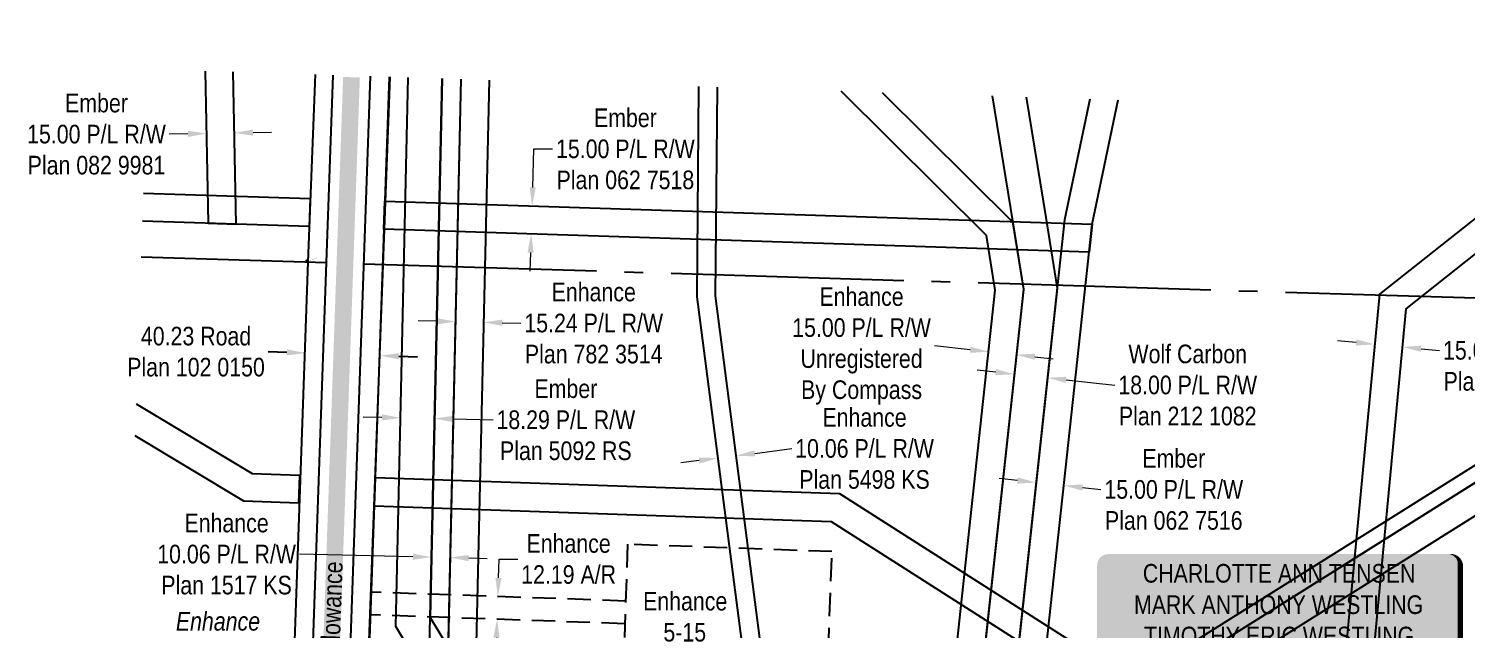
# Model space of a CAD drawing. Extents: x 337432 to 345408, y 5808486 to 5816348.
# Drawn here: x 337566 to 338337, y 5812627 to 5812949 of the extents above; entities that cross this region are included whole.
import ezdxf
from ezdxf.enums import TextEntityAlignment as Align

# ---------------------------------------------------------------- set-up
doc = ezdxf.new("R2010")
doc.units = 0
doc.header["$LTSCALE"] = 5
doc.header["$PDSIZE"] = 0.5
doc.linetypes.add('foc-ACCESSROAD', pattern=[3.75, 2.5, -1.25])
doc.linetypes.add('foc-QUARTERLINE', pattern=[33, 25, -3, 2, -3])
doc.layers.get('Defpoints').update_dxf_attribs({"color": 9})
for name, color, linetype in [('AS-OWNER', 7, 'Continuous'), ('AS-POWER', 104, 'foc-POWER'), ('AS-RESIDENCE', 14, 'Continuous'), ('AS-ROADS', 254, 'Continuous'), ('C-AR', 13, 'foc-ACCESSROAD'), ('C-RW', 13, 'Continuous'), ('C-WS', 13, 'foc-ACCESSROAD'), ('F-RW', 190, 'Continuous'), ('L-ROAD-T', 7, 'Continuous'), ('L-SEC', 7, 'Continuous'), ('L-SECQ', 8, 'foc-QUARTERLINE'), ('L-TITLEDB', 4, 'Continuous'), ('L-TITLEDB-T', 4, 'Continuous')]:
    doc.layers.add(name, color=color, linetype=linetype)
for name, color, linetype, lineweight in [('C-AR-T', 13, 'Continuous', 9), ('C-FLOWLINE-T', 13, 'Continuous', 9), ('C-RW-T', 13, 'Continuous', 9), ('C-WS-T', 13, 'Continuous', 9), ('F-RW-T', 190, 'Continuous', 9)]:
    doc.layers.add(name, color=color, linetype=linetype, lineweight=lineweight)
for name, color, linetype, plot in [('Z-DESCRIPTION-1409-18', 21, 'Continuous', False), ('Z-ELEVATION-1409-18', 21, 'Continuous', False), ('Z-MSPOINT-1409-18', 21, 'Continuous', False), ('Z-POINTNUMBER-1409-18', 21, 'Continuous', False)]:
    doc.layers.add(name, color=color, linetype=linetype, plot=plot)
doc.styles.add('80', font='', dxfattribs={"height": 10})
doc.styles.add('80CG', font='', dxfattribs={"height": 10})
doc.styles.add('80L', font='', dxfattribs={"height": 10})
doc.styles.add('DESCRIPTION', font='', dxfattribs={"height": 2.5})
doc.styles.add('ELEVATION', font='', dxfattribs={"height": 2.5})
doc.styles.add('foc-LtypeFont', font='', dxfattribs={"height": 7.35})
doc.styles.add('POINTNUMBER', font='', dxfattribs={"height": 2.5})
doc.styles.get('80').set_extended_font_data('Arial Narrow')
doc.styles.get('80CG').set_extended_font_data('Arial Narrow')
doc.styles.get('80L').set_extended_font_data('Arial Narrow')
doc.styles.get('DESCRIPTION').set_extended_font_data('Arial Narrow')
doc.styles.get('ELEVATION').set_extended_font_data('Arial Narrow')
doc.styles.get('foc-LtypeFont').set_extended_font_data('Arial Narrow')
doc.styles.get('POINTNUMBER').set_extended_font_data('Arial Narrow')
doc.linetypes.add('foc-POWER', pattern='A,6,-1,["P",foc-LtypeFont,S=0.2,R=0,X=-0.625,Y=-0.75],-1.24,4', length=12.24)
doc.linetypes.add('foc-POWER-NOLINE', pattern='A,0,-4,["P",foc-LtypeFont,S=0.2,R=0,X=-0.625,Y=-0.75],-8.24', length=12.24)
doc.dimstyles.new('Compass 5 000', dxfattribs={"dimscale": 5, "dimtxt": 9, "dimasz": 2, "dimexe": 0.2, "dimexo": 0.0625, "dimgap": 0.5, "dimtad": 0, "dimtih": 1, "dimtoh": 1, "dimzin": 0, "dimdsep": 46, "dimtxsty": '80CG', "dimcen": 0.1, "dimse1": 1, "dimse2": 1, "dimclrd": 256, "dimclrt": 256, "dimaunit": 1, "dimadec": 4, "dimazin": 0, "dimtfac": 0.06, "dimtofl": 0, "dimtmove": 0, "dimatfit": 1, "dimfxl": 0.2, "dimtolj": 1, "dimtzin": 0, "dimlwd": -1, "dimarcsym": 0})

# ---------------------------------------------------------------- blocks, each defined once
blk = doc.blocks.new('*D65')
at = {"layer": 'C-AR-T', "transparency": 16777216}
for p, q in [((337818.02, 5812653.86), (337818.37, 5812663.98)), ((337818.37, 5812663.98), (337828.37, 5812663.98)), ((337816.89, 5812621.69), (337816.54, 5812611.7))]:
    blk.add_line(p, q, dxfattribs=at)
for points in [[(337816.35, 5812653.92), (337819.68, 5812653.81), (337817.67, 5812643.87)], [(337815.22, 5812621.75), (337818.55, 5812621.64), (337817.24, 5812631.69)]]:
    blk.add_solid(points, dxfattribs=at)
at = {"layer": 'Defpoints', "color": 0, "transparency": 16777216}
for p in [(337828.56, 5812643.49), (337817.24, 5812631.69), (337828.13, 5812631.31)]:
    blk.add_point(p, dxfattribs=at)
at = {"layer": 'C-AR-T', "transparency": 16777216, "insert": (337855.65, 5812663.98), "char_height": 10, "attachment_point": 5, "style": '80CG'}
blk.add_mtext('\\A1;Enhance\\P12.19 A/R', dxfattribs=at)
blk = doc.blocks.new('*D89')
at = {"layer": 'C-FLOWLINE-T', "transparency": 16777216}
for p, q in [((338084.94, 5812764.37), (338075, 5812765.45)), ((338122.72, 5812760.28), (338148.96, 5812757.44))]:
    blk.add_line(p, q, dxfattribs=at)
for points in [[(338085.12, 5812766.03), (338084.76, 5812762.71), (338094.88, 5812763.3)], [(338122.9, 5812761.94), (338122.54, 5812758.63), (338112.77, 5812761.36)]]:
    blk.add_solid(points, dxfattribs=at)
at = {"layer": 'Defpoints', "color": 0, "transparency": 16777216}
for p in [(338096.13, 5812774.89), (338114.03, 5812772.95), (338094.88, 5812763.3)]:
    blk.add_point(p, dxfattribs=at)
at = {"layer": 'C-FLOWLINE-T', "transparency": 16777216, "insert": (338188.05, 5812757.44), "char_height": 10, "attachment_point": 5, "style": '80CG'}
blk.add_mtext('\\A1;Wolf Carbon\\P18.00 P/L R/W\\PPlan 212 1082', dxfattribs=at)
blk = doc.blocks.new('*D108')
at = {"layer": 'C-RW-T', "transparency": 16777216}
for p, q in [((337772.03, 5812665.26), (337711.1, 5812666.63)), ((337801.99, 5812664.58), (337811.99, 5812664.36))]:
    blk.add_line(p, q, dxfattribs=at)
for points in [[(337772.07, 5812666.92), (337771.99, 5812663.59), (337782.03, 5812665.03)], [(337802.03, 5812666.25), (337801.96, 5812662.91), (337792, 5812664.81)]]:
    blk.add_solid(points, dxfattribs=at)
at = {"layer": 'Defpoints', "color": 0, "transparency": 16777216}
for p in [(337782.26, 5812675.25), (337792.23, 5812675.03), (337792, 5812664.81)]:
    blk.add_point(p, dxfattribs=at)
at = {"layer": 'C-RW-T', "transparency": 16777216, "insert": (337672.01, 5812666.63), "char_height": 10, "attachment_point": 5, "style": '80CG'}
blk.add_mtext('\\A1;Enhance\\P10.06 P/L R/W\\PPlan 1517 KS', dxfattribs=at)
blk = doc.blocks.new('*D109')
at = {"layer": 'C-RW-T', "transparency": 16777216}
for p, q in [((337784.88, 5812791.72), (337774.88, 5812791.94)), ((337820.05, 5812790.93), (337830.04, 5812790.71))]:
    blk.add_line(p, q, dxfattribs=at)
for points in [[(337784.92, 5812793.39), (337784.84, 5812790.05), (337794.88, 5812791.5)], [(337820.08, 5812792.6), (337820.01, 5812789.27), (337810.05, 5812791.16)]]:
    blk.add_solid(points, dxfattribs=at)
at = {"layer": 'Defpoints', "color": 0, "transparency": 16777216}
for p in [(337795.03, 5812798.35), (337810.2, 5812798.01), (337810.05, 5812791.16)]:
    blk.add_point(p, dxfattribs=at)
at = {"layer": 'C-RW-T', "transparency": 16777216, "insert": (337869.13, 5812790.71), "char_height": 10, "attachment_point": 5, "style": '80CG'}
blk.add_mtext('\\A1;Enhance\\P15.24 P/L R/W\\PPlan 782 3514', dxfattribs=at)
blk = doc.blocks.new('*D110')
at = {"layer": 'C-RW-T', "transparency": 16777216}
for p, q in [((337955.58, 5812720.79), (337975.45, 5812723.36)), ((337925.77, 5812716.94), (337915.85, 5812715.66))]:
    blk.add_line(p, q, dxfattribs=at)
for points in [[(337955.36, 5812722.45), (337955.79, 5812719.14), (337945.66, 5812719.51)], [(337925.56, 5812718.59), (337925.98, 5812715.29), (337935.69, 5812718.22)]]:
    blk.add_solid(points, dxfattribs=at)
at = {"layer": 'Defpoints', "color": 0, "transparency": 16777216}
for p in [(337932.09, 5812746.08), (337942.06, 5812747.37), (337945.66, 5812719.51)]:
    blk.add_point(p, dxfattribs=at)
at = {"layer": 'C-RW-T', "transparency": 16777216, "insert": (338014.53, 5812723.36), "char_height": 10, "attachment_point": 5, "style": '80CG'}
blk.add_mtext('\\A1;Enhance\\P10.06 P/L R/W\\PPlan 5498 KS', dxfattribs=at)
blk = doc.blocks.new('*D115')
at = {"layer": 'C-RW-T', "transparency": 16777216}
for p, q in [((337957.84, 5812590.29), (337974.01, 5812592.45)), ((337928.05, 5812586.31), (337918.14, 5812584.99))]:
    blk.add_line(p, q, dxfattribs=at)
for points in [[(337957.62, 5812591.94), (337958.06, 5812588.64), (337947.93, 5812588.97)], [(337927.83, 5812587.97), (337928.27, 5812584.66), (337937.97, 5812587.64)]]:
    blk.add_solid(points, dxfattribs=at)
at = {"layer": 'Defpoints', "color": 0, "transparency": 16777216}
for p in [(337937.97, 5812587.64), (337952.07, 5812557.96), (337942.1, 5812556.63)]:
    blk.add_point(p, dxfattribs=at)
at = {"layer": 'C-RW-T', "transparency": 16777216, "insert": (338013.1, 5812592.45), "char_height": 10, "attachment_point": 5, "style": '80CG', "bg_fill": 3, "box_fill_scale": 1.1, "bg_fill_color": 256, "bg_fill_true_color": 13158600, "bg_fill_transparency": 0}
blk.add_mtext('\\A1;Enhance\\P10.00 P/L R/W\\PPlan 962 2026', dxfattribs=at)
blk = doc.blocks.new('*D155')
at = {"layer": 'C-RW-T', "transparency": 16777216}
for p, q in [((338071.22, 5812776.41), (338052.01, 5812778.49)), ((338105.95, 5812772.65), (338115.89, 5812771.58))]:
    blk.add_line(p, q, dxfattribs=at)
for points in [[(338071.4, 5812778.07), (338071.04, 5812774.76), (338081.16, 5812775.34)], [(338106.13, 5812774.31), (338105.77, 5812771), (338096.01, 5812773.73)]]:
    blk.add_solid(points, dxfattribs=at)
at = {"layer": 'Defpoints', "color": 0, "transparency": 16777216}
for p in [(338081.16, 5812775.34), (338080.48, 5812769.05), (338095.33, 5812767.45)]:
    blk.add_point(p, dxfattribs=at)
at = {"layer": 'C-RW-T', "transparency": 16777216, "insert": (338012.93, 5812778.49), "char_height": 10, "attachment_point": 5, "style": '80CG'}
blk.add_mtext('\\A1;Enhance \\P15.00 P/L R/W\\PUnregistered \\PBy Compass', dxfattribs=at)
blk = doc.blocks.new('*D191')
at = {"layer": 'Defpoints', "color": 0, "transparency": 16777216}
for p in [(337765.64, 5812749.41), (337783.84, 5812749.01), (337783.63, 5812739.47)]:
    blk.add_point(p, dxfattribs=at)
at = {"layer": 'F-RW-T', "transparency": 16777216}
for p, q in [((337755.43, 5812740.08), (337745.43, 5812740.3)), ((337793.63, 5812739.25), (337815.07, 5812738.78))]:
    blk.add_line(p, q, dxfattribs=at)
for points in [[(337755.47, 5812741.75), (337755.39, 5812738.42), (337765.43, 5812739.87)], [(337793.67, 5812740.92), (337793.6, 5812737.58), (337783.63, 5812739.47)]]:
    blk.add_solid(points, dxfattribs=at)
at = {"layer": 'F-RW-T', "transparency": 16777216, "insert": (337854.16, 5812738.78), "char_height": 10, "attachment_point": 5, "style": '80CG'}
blk.add_mtext('\\A1;Ember\\P18.29 P/L R/W\\PPlan 5092 RS', dxfattribs=at)
blk = doc.blocks.new('*D192')
at = {"layer": 'Defpoints', "color": 0, "transparency": 16777216}
for p in [(337836.04, 5812853.64), (337991.34, 5812848.56), (337990.85, 5812833.54)]:
    blk.add_point(p, dxfattribs=at)
at = {"layer": 'F-RW-T', "transparency": 16777216}
for p, q in [((337836.37, 5812863.63), (337837.05, 5812884.27)), ((337837.05, 5812884.27), (337847.05, 5812884.27)), ((337835.23, 5812828.62), (337834.9, 5812818.62))]:
    blk.add_line(p, q, dxfattribs=at)
for points in [[(337834.71, 5812863.69), (337838.04, 5812863.58), (337836.04, 5812853.64)], [(337833.56, 5812828.67), (337836.89, 5812828.56), (337835.55, 5812838.61)]]:
    blk.add_solid(points, dxfattribs=at)
at = {"layer": 'F-RW-T', "transparency": 16777216, "insert": (337886.13, 5812884.27), "char_height": 10, "attachment_point": 5, "style": '80CG'}
blk.add_mtext('\\A1;Ember\\P15.00 P/L R/W\\PPlan 062 7518', dxfattribs=at)
blk = doc.blocks.new('*D194')
at = {"layer": 'Defpoints', "color": 0, "transparency": 16777216}
for p in [(338288.41, 5812779.36), (338284.24, 5812735.28), (338299.19, 5812733.87)]:
    blk.add_point(p, dxfattribs=at)
at = {"layer": 'F-RW-T', "transparency": 16777216}
for p, q in [((338278.45, 5812780.3), (338268.5, 5812781.24)), ((338313.32, 5812777), (338323.27, 5812776.06))]:
    blk.add_line(p, q, dxfattribs=at)
for points in [[(338278.61, 5812781.96), (338278.29, 5812778.64), (338288.41, 5812779.36)], [(338313.47, 5812778.66), (338313.16, 5812775.34), (338303.36, 5812777.94)]]:
    blk.add_solid(points, dxfattribs=at)
at = {"layer": 'F-RW-T', "transparency": 16777216, "insert": (338362.36, 5812776.06), "char_height": 10, "attachment_point": 5, "style": '80CG'}
blk.add_mtext('\\A1;Coastal\\P15.00 P/L R/W\\PPlan 012 5955', dxfattribs=at)
blk = doc.blocks.new('*D195')
at = {"layer": 'Defpoints', "color": 0, "transparency": 16777216}
for p in [(338107.24, 5812710.31), (338122.16, 5812708.69), (338121.59, 5812703.5)]:
    blk.add_point(p, dxfattribs=at)
at = {"layer": 'F-RW-T', "transparency": 16777216}
for p, q in [((338096.73, 5812706.19), (338086.79, 5812707.27)), ((338131.54, 5812702.42), (338141.48, 5812701.35))]:
    blk.add_line(p, q, dxfattribs=at)
for points in [[(338096.91, 5812707.85), (338096.55, 5812704.53), (338106.68, 5812705.11)], [(338131.71, 5812704.08), (338131.36, 5812700.77), (338121.59, 5812703.5)]]:
    blk.add_solid(points, dxfattribs=at)
at = {"layer": 'F-RW-T', "transparency": 16777216, "insert": (338180.56, 5812701.35), "char_height": 10, "attachment_point": 5, "style": '80CG'}
blk.add_mtext('\\A1;Ember\\P15.00 P/L R/W\\PPlan 062 7516', dxfattribs=at)
blk = doc.blocks.new('*D202')
at = {"layer": 'Defpoints', "color": 0, "transparency": 16777216}
for p in [(337661.08, 5812900.7), (337676.05, 5812900.99), (337661.24, 5812892.57)]:
    blk.add_point(p, dxfattribs=at)
at = {"layer": 'F-RW-T', "transparency": 16777216}
for p, q in [((337651.24, 5812892.38), (337641.24, 5812892.18)), ((337686.21, 5812893.06), (337696.21, 5812893.25))]:
    blk.add_line(p, q, dxfattribs=at)
for points in [[(337651.21, 5812894.04), (337651.27, 5812890.71), (337661.24, 5812892.57)], [(337686.18, 5812894.73), (337686.24, 5812891.39), (337676.21, 5812892.86)]]:
    blk.add_solid(points, dxfattribs=at)
at = {"layer": 'F-RW-T', "transparency": 16777216, "insert": (337602.16, 5812892.18), "char_height": 10, "attachment_point": 5, "style": '80CG'}
blk.add_mtext('\\A1;Ember\\P15.00 P/L R/W\\PPlan 082 9981', dxfattribs=at)
blk = doc.blocks.new('*D235')
at = {"layer": 'Defpoints', "color": 0, "transparency": 16777216}
for p in [(337714.88, 5812790.63), (337755.02, 5812789.24), (337714.32, 5812774.67)]:
    blk.add_point(p, dxfattribs=at)
at = {"layer": 'L-TITLEDB-T', "transparency": 16777216}
for p, q in [((337704.33, 5812775.01), (337694.33, 5812775.36)), ((337764.46, 5812772.92), (337774.46, 5812772.57))]:
    blk.add_line(p, q, dxfattribs=at)
for points in [[(337704.39, 5812776.68), (337704.27, 5812773.35), (337714.32, 5812774.67)], [(337764.52, 5812774.59), (337764.41, 5812771.26), (337754.47, 5812773.27)]]:
    blk.add_solid(points, dxfattribs=at)
at = {"layer": 'L-TITLEDB-T', "transparency": 16777216, "insert": (337655.61, 5812775.36), "char_height": 10, "attachment_point": 5, "style": '80CG'}
blk.add_mtext('\\A1;40.23 Road\\PPlan 102 0150', dxfattribs=at)
blk = doc.blocks.new('*U53')
h = blk.add_hatch(color=59)
edge = h.paths.add_edge_path()
edge.add_line((-91.5, -45.5), (91.5, -45.5))
edge.add_arc((91.5, -39.5), 6, 270, 360)
edge.add_line((97.5, -39.5), (97.5, 38))
edge.add_arc((91.5, 38), 6, 0, 90)
edge.add_line((91.5, 44), (-91.5, 44))
edge.add_arc((-91.5, 38), 6, 90, 180)
edge.add_line((-97.5, 38), (-97.5, -39.5))
edge.add_arc((-91.5, -39.5), 6, 180, 270)
at = {"color": 1, "flags": 128}
blk.add_lwpolyline([(-91.5, -45.5, 3, 3, 0), (91.5, -45.5, 3, 3, 0.414214), (97.5, -39.5, 3, 3, 0), (97.5, 38, 3, 0, 0.414214), (91.5, 44, 0, 0, 0), (-91.5, 44, 0, 0, 0.414214), (-97.5, 38, 0, 0, 0), (-97.5, -39.5, 0, 3, 0.414214)], format="xyseb", close=True, dxfattribs=at)
blk.add_lwpolyline([(-23.19, -12.72, 0, 7.5, 0), (0, 0, 0, 0, 0)], format="xyseb", dxfattribs=at)
at = {"color": 1, "style": '80'}
blk.add_attdef('ENTER_TEXT_001', (-35.99, -5), '', height=10, dxfattribs=at)

msp = doc.modelspace()

# ---------------------------------------------------------------- linework, layer by layer
at = {"layer": 'AS-POWER', "linetype": 'foc-POWER-NOLINE', "flags": 128}
msp.add_lwpolyline([(337728.041, 5812018.975), (337730.309, 5812111.799), (337730.804, 5812132.677), (337731.19, 5812140.172), (337731.593, 5812147.648), (337731.727, 5812157.042), (337732.594, 5812182.274), (337733.34, 5812202.249), (337736.572, 5812297.829), (337759.797, 5812922.938)], dxfattribs=at)
at = {"layer": 'AS-ROADS', "flags": 128}
msp.add_lwpolyline([(337706.913, 5812011.958, 9, 9, 0), (337715.964, 5812258.658, 9, 9, 0), (337718.032, 5812311.523, 9, 9, 0), (337719.524, 5812364.147, 8.998, 8.998, 0), (337739.07, 5812922.795, 8.998, 8.998, 0)], format="xyseb", dxfattribs=at)
at = {"layer": 'C-AR'}
for p, q in [((337886.257, 5812641.461), (337750.079, 5812646.245)), ((337885.829, 5812629.278), (337749.651, 5812634.062))]:
    msp.add_line(p, q, dxfattribs=at)
at = {"layer": 'C-RW', "flags": 128}
for points in [[(337797.798, 5812921.763), (337786.187, 5812407.416), (337932.906, 5812399.598), (337932.323, 5812389.557), (337786.002, 5812397.231), (337783.943, 5812308.263), (337829.635, 5812015.022), (337819.417, 5812015.344), (337773.854, 5812307.609), (337777.743, 5812478.996), (337781.32, 5812632.654), (337787.71, 5812922.082)], [(337797.798, 5812921.763), (337789.374, 5812545.904), (337839.273, 5812418.114), (337855.917, 5812417.594), (337804.668, 5812548.688), (337813.088, 5812921.279)], [(337925.461, 5812917.727), (337924.504, 5812804.829), (337975.773, 5812408.639), (337985.721, 5812409.892), (337934.556, 5812805.445), (337935.52, 5812917.409)], [(338023.962, 5812914.612), (338094.002, 5812845.065), (338099.857, 5812808.745), (338056.846, 5812411.209), (338041.815, 5812411.7), (338084.73, 5812808.352), (338079.973, 5812837.862), (338001.978, 5812915.308)], [(338083.057, 5812912.744), (338094.059, 5812844.543), (338099.811, 5812808.881), (338052.458, 5812371.208)], [(338101.379, 5812912.165), (338111.825, 5812847.409), (338117.964, 5812809.355), (338069.924, 5812365.341)]]:
    msp.add_lwpolyline(points, dxfattribs=at)
at = {"layer": 'C-WS'}
msp.add_lwpolyline([(337883.443, 5812562.265), (337993.102, 5812558.36), (337997.006, 5812668.019), (337887.348, 5812671.923)], close=True, dxfattribs=at)
at = {"layer": 'F-RW', "flags": 128}
for points in [[(337660.585, 5812926.101), (337662.164, 5812844.325), (337677.173, 5812843.829), (337675.558, 5812925.628)], [(337787.71, 5812922.082), (337781.32, 5812632.654), (337912.204, 5812416.136), (337889.959, 5812416.532), (337762.965, 5812627.779), (337769.439, 5812922.659)], [(338135.419, 5812911.089), (338121.948, 5812846.143), (338067.364, 5812341.64), (338082.241, 5812340.016), (338136.784, 5812843.811), (338150.642, 5812910.607)], [(338569.82, 5812897.355), (338481.652, 5812792.525), (337906.457, 5812431.174), (337868.195, 5812432.192), (337846.477, 5812335.193), (337860.949, 5812331.908), (337879.85, 5812416.846), (337910.774, 5812416.183), (338491.611, 5812781.071), (338588.913, 5812896.751)], [(338559.638, 5812897.677), (338476.336, 5812798.633), (337904.251, 5812439.236), (337861.827, 5812440.364), (337856.739, 5812417.642), (337864.884, 5812417.403), (337868.195, 5812432.192), (337906.457, 5812431.174), (338481.652, 5812792.525), (338569.82, 5812897.355)], [(338518.258, 5812898.985), (338394.761, 5812888.454), (338290.952, 5812806.268), (338270.846, 5812593.005), (337945.885, 5812414.962), (337975.315, 5812414.011), (338285.025, 5812583.667), (338305.288, 5812798.475), (338400.507, 5812873.893), (338536.49, 5812885.489), (338547.08, 5812898.074)], [(337627.33, 5812860.447), (337716.842, 5812857.575), (337716.31, 5812842.556), (337626.817, 5812845.468)], [(337623.46, 5812747.435), (337685.68, 5812709.909), (337711.136, 5812709.039), (337710.612, 5812694.062), (337681.22, 5812695.065), (337622.872, 5812730.268)]]:
    msp.add_lwpolyline(points, dxfattribs=at)
for points in [[(337756.933, 5812856.222), (338136.784, 5812843.811), (338135.16, 5812828.822), (337756.407, 5812841.198)], [(337751.207, 5812692.664), (337996.599, 5812684.111), (338506.194, 5812359.146), (338536.652, 5812357.462), (338001.223, 5812698.963), (337751.733, 5812707.673)]]:
    msp.add_lwpolyline(points, close=True, dxfattribs=at)
at = {"layer": 'L-SEC'}
msp.add_line((337697.449, 5812019.184), (337725.596, 5812823.205), dxfattribs=at)
for points in [[(338523.888, 5811993.191), (337717.551, 5812018.547), (337749.225, 5812923.316)], [(337725.596, 5812823.205), (337729.176, 5812923.952)]]:
    msp.add_lwpolyline(points, dxfattribs=at)
msp.add_lwpolyline([(337726.379, 5812823.963), (337726.379, 5812823.963)], close=True, dxfattribs=at)
at = {"layer": 'L-SECQ'}
for p, q in [((337626.16, 5812826.298), (337725.596, 5812823.205)), ((337745.699, 5812822.588), (338517.259, 5812798.888))]:
    msp.add_line(p, q, dxfattribs=at)
at = {"layer": 'L-TITLEDB', "flags": 128}
for points in [[(337719.606, 5812924.235), (337715.544, 5812823.557)], [(337759.271, 5812922.998), (337727.597, 5812018.231)], [(337715.544, 5812823.557), (337687.396, 5812019.5)]]:
    msp.add_lwpolyline(points, dxfattribs=at)
at = {"layer": 'Z-MSPOINT-1409-18'}
msp.add_point((337714.886, 5812824.448, 903.046), dxfattribs=at)

# ---------------------------------------------------------------- block references
at = {"layer": 'AS-OWNER', "color": 5}
ref = msp.add_blockref('*U53', (338236.924, 5812622.678), dxfattribs=at)
ref.add_attrib('ENTER_TEXT_001', 'CHARLOTTE ANN TENSEN', (338163.946, 5812651.359), dxfattribs={"layer": '0', "color": 1, "height": 10, "style": '80'})
ref.add_attrib('ENTER_TEXT_002', 'MARK ANTHONY WESTLING', (338159.202, 5812634.515), dxfattribs={"layer": '0', "color": 1, "height": 10, "style": '80'})
ref.add_attrib('ENTER_TEXT_003', 'TIMOTHY ERIC WESTLING', (338164.574, 5812617.671), dxfattribs={"layer": '0', "color": 1, "height": 10, "style": '80'})
ref.add_attrib('ENTER_TEXT_004', '(All As To An Undivided 3/4 Interest)', (338144.277, 5812600.834), dxfattribs={"layer": '0', "color": 1, "height": 10, "style": '80'})
ref.add_attrib('ENTER_TEXT_005', 'C. of T. 142 282 601', (338185.481, 5812583.99), dxfattribs={"layer": '0', "color": 1, "height": 10, "style": '80'})

# ---------------------------------------------------------------- texts
at = {"layer": 'AS-RESIDENCE', "insert": (337635.684, 5812635.586), "char_height": 9.99775, "attachment_point": 1, "style": '80L'}
msp.add_mtext_dynamic_manual_height_columns('\\pi9.09354;{\\fArial Narrow|b0|i1|c0|p34;Enhance \\P\\pi2.73413;Field Office}', width=62.56318, gutter_width=49.989, heights=[0], dxfattribs=at)
at = {"layer": 'L-ROAD-T', "style": '80L'}
msp.add_text('Government Road Allowance', height=10, rotation=87.973699, dxfattribs=at).set_placement((337726.769, 5812588.276), align=Align.MIDDLE_CENTER)
at = {"layer": 'Z-DESCRIPTION-1409-18', "style": 'DESCRIPTION'}
msp.add_text('FDI-CS RD-PIN (UNNUMBERED PLN:1020150)', height=0.19996, rotation=23.999999, dxfattribs=at).set_placement((337715.544, 5812823.557))
at = {"layer": 'Z-ELEVATION-1409-18', "style": 'ELEVATION'}
msp.add_text('902.640', height=0.2, rotation=44.999991, dxfattribs=at).set_placement((337714.886, 5812824.448))
at = {"layer": 'Z-POINTNUMBER-1409-18', "style": 'POINTNUMBER'}
msp.add_text('13', height=0.2, dxfattribs=at).set_placement((337714.886, 5812824.448))

# ---------------------------------------------------------------- dimensions: what is measured, and where the dimension line sits
at = {"layer": 'C-AR-T'}
dim = msp.add_linear_dim(base=(337817.237, 5812631.688), p1=(337828.555, 5812643.488), p2=(337828.127, 5812631.305), angle=267.987887, text='Enhance\\P12.19 A/R', dimstyle='Compass 5 000', override={"dimtxt": 10}, dxfattribs=at)
dim.commit()
dim.dimension.update_dxf_attribs({"geometry": '*D65', "text_midpoint": (337855.654, 5812663.98), "dimtype": 161})
at = {"layer": 'C-FLOWLINE-T'}
dim = msp.add_linear_dim(base=(338094.879, 5812763.295), p1=(338114.029, 5812772.954), p2=(338096.134, 5812774.89), angle=173.824983, text='Wolf Carbon\\P18.00 P/L R/W\\PPlan 212 1082', dimstyle='Compass 5 000', override={"dimtxt": 10}, dxfattribs=at)
dim.commit()
dim.dimension.update_dxf_attribs({"geometry": '*D89', "text_midpoint": (338188.046, 5812757.444), "dimtype": 161})
at = {"layer": 'C-RW-T'}
for base, p1, p2, angle, text, picture, middle in [((337810.049, 5812791.156), (337795.032, 5812798.353), (337810.203, 5812798.013), 358.717429, 'Enhance\\P15.24 P/L R/W\\PPlan 782 3514', '*D109', (337869.13, 5812790.708)), ((338081.158, 5812775.337), (338095.328, 5812767.446), (338080.478, 5812769.052), 173.824983, 'Enhance \\P15.00 P/L R/W\\PUnregistered \\PBy Compass', '*D155', (338012.927, 5812778.49)), ((337945.66, 5812719.511), (337932.088, 5812746.081), (337942.06, 5812747.37), 7.362847, 'Enhance\\P10.06 P/L R/W\\PPlan 5498 KS', '*D110', (338014.534, 5812723.36)), ((337791.998, 5812664.806), (337782.26, 5812675.252), (337792.228, 5812675.027), 358.706782, 'Enhance\\P10.06 P/L R/W\\PPlan 1517 KS', '*D108', (337672.013, 5812666.633))]:
    dim = msp.add_linear_dim(base=base, p1=p1, p2=p2, angle=angle, text=text, dimstyle='Compass 5 000', override={"dimtxt": 10}, dxfattribs=at)
    dim.commit()
    dim.dimension.update_dxf_attribs({"geometry": picture, "text_midpoint": middle, "dimtype": 161})
at = {"layer": 'F-RW-T'}
for p1, p2, distance, text, picture, middle in [((337676.052, 5812900.989), (337661.081, 5812900.698), 8.126, 'Ember\\P15.00 P/L R/W\\PPlan 082 9981', '*D202', (337602.157, 5812892.183)), ((338107.238, 5812710.308), (338122.156, 5812708.693), -5.225, 'Ember\\P15.00 P/L R/W\\PPlan 062 7516', '*D195', (338180.563, 5812701.346))]:
    dim = msp.add_aligned_dim(p1=p1, p2=p2, distance=distance, text=text, dimstyle='Compass 5 000', override={"dimtxt": 10}, dxfattribs=at)
    dim.commit()
    dim.dimension.update_dxf_attribs({"geometry": picture, "text_midpoint": middle})
for base, p1, p2, angle, text, picture, middle in [((337836.044, 5812853.636), (337990.848, 5812833.537), (337991.339, 5812848.563), 88.128779, 'Ember\\P15.00 P/L R/W\\PPlan 062 7518', '*D192', (337886.131, 5812884.274)), ((338288.407, 5812779.356), (338299.194, 5812733.868), (338284.24, 5812735.282), 174.598426, 'Coastal\\P15.00 P/L R/W\\PPlan 012 5955', '*D194', (338362.358, 5812776.06)), ((337783.635, 5812739.469), (337765.635, 5812749.409), (337783.843, 5812749.013), 358.752814, 'Ember\\P18.29 P/L R/W\\PPlan 5092 RS', '*D191', (337854.156, 5812738.784))]:
    dim = msp.add_linear_dim(base=base, p1=p1, p2=p2, angle=angle, text=text, dimstyle='Compass 5 000', override={"dimtxt": 10}, dxfattribs=at)
    dim.commit()
    dim.dimension.update_dxf_attribs({"geometry": picture, "text_midpoint": middle, "dimtype": 161})
at = {"layer": 'L-TITLEDB-T'}
dim = msp.add_aligned_dim(p1=(337755.025, 5812789.239), p2=(337714.877, 5812790.635), distance=15.979, text='40.23 Road\\PPlan 102 0150', dimstyle='Compass 5 000', dxfattribs=at)
dim.commit()
dim.dimension.update_dxf_attribs({"geometry": '*D235', "text_midpoint": (337655.609, 5812775.361)})

# ---------------------------------------------------------------- next in the draw order: dimensions: what is measured, and where the dimension line sits
at = {"layer": 'C-RW-T'}
dim = msp.add_linear_dim(base=(337937.965, 5812587.636), p1=(337952.068, 5812557.957), p2=(337942.103, 5812556.628), angle=187.60078, text='Enhance\\P10.00 P/L R/W\\PPlan 962 2026', dimstyle='Compass 5 000', override={"dimtxt": 10, "dimtfill": 1}, dxfattribs=at)
dim.commit()
dim.dimension.update_dxf_attribs({"geometry": '*D115', "text_midpoint": (338013.096, 5812592.446), "dimtype": 161})

# ---------------------------------------------------------------- next in the draw order: texts
at = {"layer": 'C-WS-T', "insert": (337889.092, 5812646.384), "char_height": 9.99783, "attachment_point": 1, "style": '80L'}
msp.add_mtext_dynamic_manual_height_columns('\\pi6.5388;Enhance\\P\\pi17.45049;5-15', width=56.88802, gutter_width=49.989, heights=[0], dxfattribs=at)

doc.saveas('drawing.dxf')
